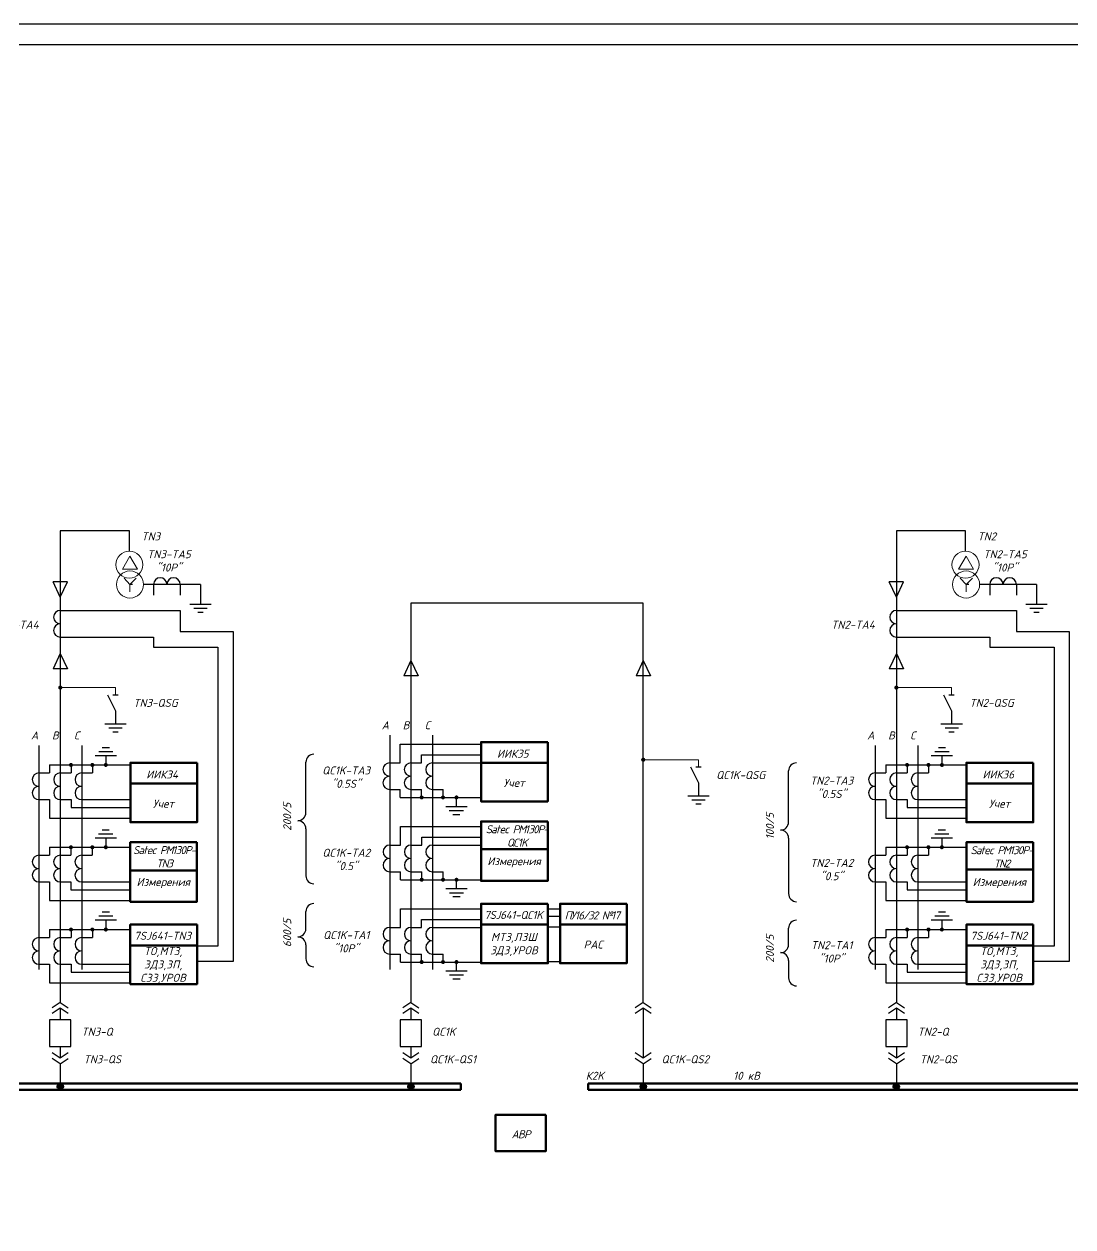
# Model space of a CAD drawing. Header units: millimetres. Extents: x -4534 to -456, y 3875 to 4716.
# Drawn here: x -1861.6 to -1606, y 4423.3 to 4716.4 of the extents above; entities that cross this region are included whole.
import ezdxf
from ezdxf.enums import TextEntityAlignment as Align

# ---------------------------------------------------------------- set-up
doc = ezdxf.new("R2010")
doc.units = ezdxf.units.MM
doc.linetypes.add('HIDDEN2', pattern=[0.1875, 0.125, -0.0625])
doc.layers.add('Измерения АСУТП', color=80, linetype='Continuous')
doc.layers.add('РАС АСУТП', color=50, linetype='Continuous')
doc.styles.add('ГОСТ 3.0', font='isocpeur.ttf', dxfattribs={"oblique": 15, "height": 3})

msp = doc.modelspace()

# ---------------------------------------------------------------- hatches: boundary and pattern name
at = {"linetype": 'HIDDEN2'}
for points in [[(-1851.96, 4457.49, 1), (-1853.5, 4457.49, 1)], [(-1766.53, 4457.49, 1), (-1768.07, 4457.49, 1)], [(-1709.95, 4457.49, 1), (-1711.5, 4457.49, 1)], [(-1648.28, 4457.49, 1), (-1649.82, 4457.49, 1)]]:
    msp.add_hatch(color=0, dxfattribs=at).paths.add_polyline_path(points)

# ---------------------------------------------------------------- linework, layer by layer
at = {"color": 0, "lineweight": 30}
msp.add_line((-2168.31, 4711.38), (-461.31, 4711.38), dxfattribs=at)
at = {"color": 0}
for p, q in [((-1852.73, 4592.88), (-1852.73, 4576.77)), ((-1835.9, 4592.88), (-1852.73, 4592.88)), ((-1835.9, 4587.96), (-1835.9, 4592.88)), ((-1649.05, 4592.88), (-1649.05, 4576.77)), ((-1632.22, 4592.88), (-1649.05, 4592.88)), ((-1632.22, 4587.96), (-1632.22, 4592.88)), ((-1852.73, 4576.77), (-1854.48, 4580.48)), ((-1850.99, 4580.48), (-1854.48, 4580.48)), ((-1852.73, 4576.77), (-1850.99, 4580.48)), ((-1835.11, 4579.84), (-1835.76, 4579.84)), ((-1830, 4579.85), (-1830, 4577.25)), ((-1823.5, 4579.85), (-1823.5, 4577.25)), ((-1818.6, 4579.85), (-1818.6, 4574.93)), ((-1649.05, 4576.77), (-1650.8, 4580.48)), ((-1647.31, 4580.48), (-1650.8, 4580.48)), ((-1649.05, 4576.77), (-1647.31, 4580.48)), ((-1631.43, 4579.84), (-1632.08, 4579.84)), ((-1626.32, 4579.85), (-1626.32, 4577.25)), ((-1619.82, 4579.85), (-1619.82, 4577.25)), ((-1614.92, 4579.85), (-1614.92, 4574.93)), ((-1852.73, 4576.77), (-1852.73, 4559.3)), ((-1767.3, 4575.32), (-1767.3, 4559.2)), ((-1750.47, 4575.32), (-1767.3, 4575.32)), ((-1710.73, 4575.32), (-1767.3, 4575.32)), ((-1710.73, 4477.96), (-1710.73, 4575.32)), ((-1649.05, 4576.77), (-1649.05, 4559.3)), ((-1852.73, 4573.52), (-1850.13, 4573.52)), ((-1850.13, 4573.52), (-1823.5, 4573.52)), ((-1823.5, 4573.52), (-1823.5, 4568.41)), ((-1649.05, 4573.52), (-1646.45, 4573.52)), ((-1646.45, 4573.52), (-1619.82, 4573.52)), ((-1619.82, 4573.52), (-1619.82, 4568.41)), ((-1852.73, 4567.02), (-1850.13, 4567.02)), ((-1850.13, 4567.02), (-1830, 4567.02)), ((-1830, 4567.02), (-1830, 4564.54)), ((-1823.5, 4568.41), (-1810.63, 4568.41)), ((-1810.63, 4568.41), (-1810.63, 4487.96)), ((-1649.05, 4567.02), (-1646.45, 4567.02)), ((-1646.45, 4567.02), (-1626.32, 4567.02)), ((-1626.32, 4567.02), (-1626.32, 4564.54)), ((-1619.82, 4568.41), (-1606.95, 4568.41)), ((-1606.95, 4568.41), (-1606.95, 4487.96)), ((-1830, 4564.54), (-1814.34, 4564.54)), ((-1814.34, 4564.54), (-1814.34, 4491.68)), ((-1626.32, 4564.54), (-1610.66, 4564.54)), ((-1610.66, 4564.54), (-1610.66, 4491.68)), ((-1852.73, 4563), (-1854.48, 4559.3)), ((-1852.73, 4563), (-1850.99, 4559.3)), ((-1767.3, 4561.3), (-1769.04, 4557.59)), ((-1767.3, 4561.3), (-1765.55, 4557.59)), ((-1710.73, 4561.3), (-1712.47, 4557.59)), ((-1710.73, 4561.3), (-1708.98, 4557.59)), ((-1649.05, 4563), (-1650.8, 4559.3)), ((-1649.05, 4563), (-1647.31, 4559.3)), ((-1850.99, 4559.3), (-1854.48, 4559.3)), ((-1852.73, 4559.3), (-1852.73, 4477.96)), ((-1765.55, 4557.59), (-1769.04, 4557.59)), ((-1767.3, 4559.2), (-1767.3, 4541.73)), ((-1708.98, 4557.59), (-1712.47, 4557.59)), ((-1647.31, 4559.3), (-1650.8, 4559.3)), ((-1649.05, 4559.3), (-1649.05, 4477.96)), ((-1841.22, 4552.98), (-1839.27, 4549.08)), ((-1839.92, 4552.98), (-1838.62, 4552.98)), ((-1637.54, 4552.98), (-1635.59, 4549.08)), ((-1636.24, 4552.98), (-1634.94, 4552.98)), ((-1839.27, 4549.08), (-1839.27, 4545.83)), ((-1635.59, 4549.08), (-1635.59, 4545.83)), ((-1769.9, 4536.4), (-1769.9, 4540.94)), ((-1769.9, 4540.94), (-1750.24, 4540.94)), ((-1767.3, 4541.73), (-1767.3, 4477.96)), ((-1841.64, 4538.12), (-1841.64, 4535.87)), ((-1764.71, 4536.4), (-1764.71, 4538.33)), ((-1637.96, 4538.12), (-1637.96, 4535.87)), ((-1857.92, 4533.92), (-1855.32, 4533.92)), ((-1852.72, 4533.92), (-1850.12, 4533.92)), ((-1847.52, 4533.92), (-1844.92, 4533.92)), ((-1772.5, 4536.4), (-1769.9, 4536.4)), ((-1767.31, 4536.4), (-1764.71, 4536.4)), ((-1762.1, 4536.4), (-1750.24, 4536.4)), ((-1699.21, 4535.41), (-1697.26, 4531.51)), ((-1697.91, 4535.41), (-1696.61, 4535.41)), ((-1654.23, 4533.92), (-1651.63, 4533.92)), ((-1649.04, 4533.92), (-1646.44, 4533.92)), ((-1643.83, 4533.92), (-1641.23, 4533.92)), ((-1697.26, 4531.51), (-1697.26, 4528.26)), ((-1772.5, 4529.9), (-1769.9, 4529.9)), ((-1767.31, 4529.9), (-1764.71, 4529.9)), ((-1762.1, 4529.9), (-1759.5, 4529.9)), ((-1857.92, 4527.42), (-1855.32, 4527.42)), ((-1855.32, 4527.42), (-1855.32, 4522.88)), ((-1852.72, 4527.42), (-1850.12, 4527.42)), ((-1850.12, 4527.42), (-1850.12, 4525.49)), ((-1847.52, 4527.42), (-1835.66, 4527.42)), ((-1756.23, 4525.7), (-1756.23, 4527.95)), ((-1654.23, 4527.42), (-1651.63, 4527.42)), ((-1651.63, 4527.42), (-1651.63, 4522.88)), ((-1649.04, 4527.42), (-1646.44, 4527.42)), ((-1646.44, 4527.42), (-1646.44, 4525.49)), ((-1643.83, 4527.42), (-1631.98, 4527.42)), ((-1855.32, 4522.88), (-1835.66, 4522.88)), ((-1651.63, 4522.88), (-1631.98, 4522.88)), ((-1769.88, 4516.35), (-1769.88, 4520.89)), ((-1769.88, 4520.89), (-1750.22, 4520.89)), ((-1841.65, 4518.07), (-1841.65, 4515.82)), ((-1772.48, 4516.35), (-1769.88, 4516.35)), ((-1767.29, 4516.35), (-1764.69, 4516.35)), ((-1764.69, 4516.35), (-1764.69, 4518.28)), ((-1762.08, 4516.35), (-1750.22, 4516.35)), ((-1637.97, 4518.07), (-1637.97, 4515.82)), ((-1857.93, 4513.87), (-1855.33, 4513.87)), ((-1852.73, 4513.87), (-1850.13, 4513.87)), ((-1847.53, 4513.87), (-1844.93, 4513.87)), ((-1654.24, 4513.87), (-1651.64, 4513.87)), ((-1649.05, 4513.87), (-1646.45, 4513.87)), ((-1643.84, 4513.87), (-1641.24, 4513.87)), ((-1772.48, 4509.85), (-1769.88, 4509.85)), ((-1767.3, 4507.9), (-1767.3, 4500.84)), ((-1767.29, 4509.85), (-1764.69, 4509.85)), ((-1762.08, 4509.85), (-1759.48, 4509.85)), ((-1756.21, 4505.65), (-1756.21, 4507.9)), ((-1857.93, 4507.37), (-1855.33, 4507.37)), ((-1855.33, 4507.37), (-1855.33, 4502.83)), ((-1852.73, 4507.37), (-1850.13, 4507.37)), ((-1850.13, 4507.37), (-1850.13, 4505.44)), ((-1847.53, 4507.37), (-1835.67, 4507.37)), ((-1654.24, 4507.37), (-1651.64, 4507.37)), ((-1651.64, 4507.37), (-1651.64, 4502.83)), ((-1649.05, 4507.37), (-1646.45, 4507.37)), ((-1646.45, 4507.37), (-1646.45, 4505.44)), ((-1643.84, 4507.37), (-1631.98, 4507.37)), ((-1855.33, 4502.83), (-1835.67, 4502.83)), ((-1651.64, 4502.83), (-1631.98, 4502.83)), ((-1769.89, 4496.3), (-1769.89, 4500.84)), ((-1769.89, 4500.84), (-1750.23, 4500.84)), ((-1841.64, 4498.02), (-1841.64, 4495.77)), ((-1772.49, 4496.3), (-1769.89, 4496.3)), ((-1767.3, 4496.3), (-1764.7, 4496.3)), ((-1764.7, 4496.3), (-1764.7, 4498.23)), ((-1762.09, 4496.3), (-1750.23, 4496.3)), ((-1637.96, 4498.02), (-1637.96, 4495.77)), ((-1857.92, 4493.82), (-1855.32, 4493.82)), ((-1852.72, 4493.82), (-1850.12, 4493.82)), ((-1847.52, 4493.82), (-1844.92, 4493.82)), ((-1654.23, 4493.82), (-1651.63, 4493.82)), ((-1649.04, 4493.82), (-1646.44, 4493.82)), ((-1643.83, 4493.82), (-1641.23, 4493.82)), ((-1814.34, 4491.68), (-1819.4, 4491.68)), ((-1610.66, 4491.68), (-1615.72, 4491.68)), ((-1857.92, 4487.32), (-1855.32, 4487.32)), ((-1855.32, 4487.32), (-1855.32, 4482.78)), ((-1852.72, 4487.32), (-1850.12, 4487.32)), ((-1850.12, 4487.32), (-1850.12, 4485.39)), ((-1847.52, 4487.32), (-1835.66, 4487.32)), ((-1810.63, 4487.96), (-1819.4, 4487.96)), ((-1772.49, 4489.8), (-1769.89, 4489.8)), ((-1767.3, 4489.8), (-1764.7, 4489.8)), ((-1762.09, 4489.8), (-1759.49, 4489.8)), ((-1756.22, 4485.6), (-1756.22, 4487.85)), ((-1654.23, 4487.32), (-1651.63, 4487.32)), ((-1651.63, 4487.32), (-1651.63, 4482.78)), ((-1649.04, 4487.32), (-1646.44, 4487.32)), ((-1646.44, 4487.32), (-1646.44, 4485.39)), ((-1643.83, 4487.32), (-1631.98, 4487.32)), ((-1606.95, 4487.96), (-1615.72, 4487.96)), ((-1855.32, 4482.78), (-1835.66, 4482.78)), ((-1651.63, 4482.78), (-1631.98, 4482.78)), ((-1852.73, 4477.96), (-1854.68, 4476.66)), ((-1852.73, 4476.58), (-1854.68, 4475.28)), ((-1852.73, 4477.96), (-1850.78, 4476.66)), ((-1852.73, 4476.58), (-1852.73, 4473.76)), ((-1850.78, 4475.28), (-1852.73, 4476.58)), ((-1767.3, 4477.96), (-1769.25, 4476.66)), ((-1767.3, 4476.58), (-1769.25, 4475.28)), ((-1767.3, 4477.96), (-1765.35, 4476.66)), ((-1767.3, 4476.58), (-1767.3, 4473.76)), ((-1765.35, 4475.28), (-1767.3, 4476.58)), ((-1710.73, 4477.96), (-1712.68, 4476.66)), ((-1710.73, 4476.58), (-1712.68, 4475.28)), ((-1710.73, 4477.96), (-1708.78, 4476.66)), ((-1710.73, 4476.58), (-1710.73, 4473.76)), ((-1708.78, 4475.28), (-1710.73, 4476.58)), ((-1649.05, 4477.96), (-1651, 4476.66)), ((-1649.05, 4476.58), (-1651, 4475.28)), ((-1649.05, 4477.96), (-1647.1, 4476.66)), ((-1649.05, 4476.58), (-1649.05, 4473.76)), ((-1647.1, 4475.28), (-1649.05, 4476.58)), ((-1850.13, 4473.76), (-1855.33, 4473.76)), ((-1855.33, 4473.76), (-1855.33, 4467.26)), ((-1850.13, 4467.26), (-1850.13, 4473.76)), ((-1764.7, 4473.76), (-1769.9, 4473.76)), ((-1769.9, 4473.76), (-1769.9, 4467.26)), ((-1764.7, 4467.26), (-1764.7, 4473.76)), ((-1710.73, 4473.76), (-1710.73, 4467.26)), ((-1646.45, 4473.76), (-1651.65, 4473.76)), ((-1651.65, 4473.76), (-1651.65, 4467.26)), ((-1646.45, 4467.26), (-1646.45, 4473.76)), ((-1855.33, 4467.26), (-1850.13, 4467.26)), ((-1852.73, 4467.26), (-1852.73, 4464.44)), ((-1769.9, 4467.26), (-1764.7, 4467.26)), ((-1767.3, 4467.26), (-1767.3, 4464.44)), ((-1710.73, 4467.26), (-1710.73, 4464.44)), ((-1651.65, 4467.26), (-1646.45, 4467.26)), ((-1649.05, 4467.26), (-1649.05, 4464.44)), ((-1852.73, 4464.44), (-1854.68, 4465.74)), ((-1852.73, 4463.06), (-1854.68, 4464.36)), ((-1850.78, 4465.74), (-1852.73, 4464.44)), ((-1852.73, 4463.06), (-1850.78, 4464.36)), ((-1767.3, 4464.44), (-1769.25, 4465.74)), ((-1767.3, 4463.06), (-1769.25, 4464.36)), ((-1765.35, 4465.74), (-1767.3, 4464.44)), ((-1767.3, 4463.06), (-1765.35, 4464.36)), ((-1710.73, 4464.44), (-1712.68, 4465.74)), ((-1710.73, 4463.06), (-1712.68, 4464.36)), ((-1708.78, 4465.74), (-1710.73, 4464.44)), ((-1710.73, 4463.06), (-1708.78, 4464.36)), ((-1649.05, 4464.44), (-1651, 4465.74)), ((-1649.05, 4463.06), (-1651, 4464.36)), ((-1647.1, 4465.74), (-1649.05, 4464.44)), ((-1649.05, 4463.06), (-1647.1, 4464.36)), ((-1852.73, 4463.06), (-1852.73, 4457.49)), ((-1767.3, 4463.06), (-1767.3, 4457.49)), ((-1710.73, 4463.06), (-1710.73, 4457.49)), ((-1649.05, 4463.06), (-1649.05, 4457.49))]:
    msp.add_line(p, q, dxfattribs=at)
at = {"color": 0, "extrusion": (0, 0, -1)}
for p, q in [((-1818.6, 4579.85), (-1832.47, 4579.85)), ((-1614.92, 4579.85), (-1628.79, 4579.85))]:
    msp.add_line(p, q, dxfattribs=at)
at = {"color": 0, "lineweight": 25, "ltscale": 0.25}
for p, q in [((-1816, 4574.93), (-1821.2, 4574.93)), ((-1612.32, 4574.93), (-1617.52, 4574.93)), ((-1816.98, 4573.96), (-1820.23, 4573.96)), ((-1817.95, 4572.98), (-1819.25, 4572.98)), ((-1613.29, 4573.96), (-1616.54, 4573.96)), ((-1614.27, 4572.98), (-1615.57, 4572.98)), ((-1836.67, 4545.83), (-1841.87, 4545.83)), ((-1632.99, 4545.83), (-1638.19, 4545.83)), ((-1837.64, 4544.85), (-1840.89, 4544.85)), ((-1838.62, 4543.88), (-1839.92, 4543.88)), ((-1633.96, 4544.85), (-1637.21, 4544.85)), ((-1634.94, 4543.88), (-1636.24, 4543.88)), ((-1694.66, 4528.26), (-1699.86, 4528.26)), ((-1695.64, 4527.28), (-1698.89, 4527.28)), ((-1696.61, 4526.31), (-1697.91, 4526.31))]:
    msp.add_line(p, q, dxfattribs=at)
at = {"color": 0, "lineweight": 18}
for p, q in [((-1839.27, 4554.72), (-1852.73, 4554.72)), ((-1839.27, 4552.98), (-1839.27, 4554.72)), ((-1635.59, 4554.72), (-1649.05, 4554.72)), ((-1635.59, 4552.98), (-1635.59, 4554.72)), ((-1697.26, 4537.15), (-1710.73, 4537.15)), ((-1697.26, 4535.41), (-1697.26, 4537.15))]:
    msp.add_line(p, q, dxfattribs=at)
at = {"color": 0, "ltscale": 0.25}
for p, q in [((-1772.48, 4543.12), (-1772.48, 4486)), ((-1762.08, 4543.12), (-1762.08, 4486)), ((-1857.92, 4540.64), (-1857.92, 4486)), ((-1847.52, 4540.64), (-1847.52, 4486)), ((-1840.78, 4540.07), (-1842.51, 4540.07)), ((-1654.23, 4540.64), (-1654.23, 4486)), ((-1643.83, 4540.64), (-1643.83, 4486)), ((-1637.1, 4540.07), (-1638.83, 4540.07)), ((-1839.04, 4538.12), (-1844.24, 4538.12)), ((-1839.91, 4539.09), (-1843.38, 4539.09)), ((-1764.71, 4538.33), (-1750.24, 4538.33)), ((-1635.36, 4538.12), (-1640.56, 4538.12)), ((-1636.23, 4539.09), (-1639.7, 4539.09)), ((-1855.32, 4535.87), (-1855.32, 4533.92)), ((-1855.32, 4535.87), (-1835.66, 4535.87)), ((-1850.12, 4535.87), (-1850.12, 4533.92)), ((-1844.92, 4535.87), (-1844.92, 4533.92)), ((-1792.91, 4524.24), (-1792.91, 4536.54)), ((-1675.32, 4521.96), (-1675.32, 4534.43)), ((-1651.63, 4535.87), (-1651.63, 4533.92)), ((-1651.63, 4535.87), (-1631.98, 4535.87)), ((-1646.44, 4535.87), (-1646.44, 4533.92)), ((-1641.23, 4535.87), (-1641.23, 4533.92)), ((-1769.9, 4527.95), (-1769.9, 4529.9)), ((-1764.71, 4527.95), (-1764.71, 4529.9)), ((-1759.5, 4527.95), (-1759.5, 4529.9)), ((-1850.12, 4525.49), (-1835.66, 4525.49)), ((-1769.9, 4527.95), (-1750.24, 4527.95)), ((-1753.63, 4525.7), (-1758.83, 4525.7)), ((-1646.44, 4525.49), (-1631.98, 4525.49)), ((-1754.49, 4524.72), (-1757.96, 4524.72)), ((-1755.36, 4523.75), (-1757.09, 4523.75)), ((-1840.79, 4520.02), (-1842.52, 4520.02)), ((-1792.91, 4520.34), (-1792.91, 4508.88)), ((-1637.1, 4520.02), (-1638.84, 4520.02)), ((-1839.05, 4518.07), (-1844.25, 4518.07)), ((-1839.92, 4519.04), (-1843.39, 4519.04)), ((-1764.69, 4518.28), (-1750.22, 4518.28)), ((-1675.32, 4518.06), (-1675.32, 4504.51)), ((-1635.37, 4518.07), (-1640.57, 4518.07)), ((-1636.24, 4519.04), (-1639.7, 4519.04)), ((-1855.33, 4515.82), (-1855.33, 4513.87)), ((-1855.33, 4515.82), (-1835.67, 4515.82)), ((-1850.13, 4515.82), (-1850.13, 4513.87)), ((-1844.93, 4515.82), (-1844.93, 4513.87)), ((-1651.64, 4515.82), (-1651.64, 4513.87)), ((-1651.64, 4515.82), (-1631.98, 4515.82)), ((-1646.45, 4515.82), (-1646.45, 4513.87)), ((-1641.24, 4515.82), (-1641.24, 4513.87)), ((-1769.88, 4507.9), (-1769.88, 4509.85)), ((-1769.88, 4507.9), (-1750.22, 4507.9)), ((-1764.69, 4507.9), (-1764.69, 4509.85)), ((-1759.48, 4507.9), (-1759.48, 4509.85)), ((-1850.13, 4505.44), (-1835.67, 4505.44)), ((-1753.61, 4505.65), (-1758.81, 4505.65)), ((-1754.48, 4504.67), (-1757.94, 4504.67)), ((-1646.45, 4505.44), (-1631.98, 4505.44)), ((-1755.34, 4503.7), (-1757.08, 4503.7)), ((-1839.91, 4498.99), (-1843.38, 4498.99)), ((-1840.78, 4499.97), (-1842.51, 4499.97)), ((-1792.91, 4495.94), (-1792.91, 4500.15)), ((-1636.23, 4498.99), (-1639.7, 4498.99)), ((-1637.1, 4499.97), (-1638.83, 4499.97)), ((-1855.32, 4495.77), (-1855.32, 4493.82)), ((-1855.32, 4495.77), (-1835.66, 4495.77)), ((-1850.12, 4495.77), (-1850.12, 4493.82)), ((-1844.92, 4495.77), (-1844.92, 4493.82)), ((-1839.04, 4498.02), (-1844.24, 4498.02)), ((-1764.7, 4498.23), (-1750.23, 4498.23)), ((-1675.32, 4492.09), (-1675.32, 4496.08)), ((-1651.63, 4495.77), (-1651.63, 4493.82)), ((-1651.63, 4495.77), (-1631.98, 4495.77)), ((-1646.44, 4495.77), (-1646.44, 4493.82)), ((-1641.23, 4495.77), (-1641.23, 4493.82)), ((-1635.36, 4498.02), (-1640.56, 4498.02)), ((-1792.91, 4492.04), (-1792.91, 4488.66)), ((-1769.89, 4487.85), (-1769.89, 4489.8)), ((-1769.89, 4487.85), (-1750.23, 4487.85)), ((-1764.7, 4487.85), (-1764.7, 4489.8)), ((-1759.49, 4487.85), (-1759.49, 4489.8)), ((-1675.32, 4488.19), (-1675.32, 4484)), ((-1850.12, 4485.39), (-1835.66, 4485.39)), ((-1753.62, 4485.6), (-1758.82, 4485.6)), ((-1754.49, 4484.62), (-1757.95, 4484.62)), ((-1646.44, 4485.39), (-1631.98, 4485.39)), ((-1755.35, 4483.65), (-1757.09, 4483.65))]:
    msp.add_line(p, q, dxfattribs=at)
at = {"color": 0, "lineweight": 50}
for p, q in [((-2131.91, 4458.26), (-1755.13, 4458.26)), ((-1755.13, 4458.26), (-1755.13, 4456.72)), ((-1724.13, 4458.26), (-1384.12, 4458.26)), ((-1724.13, 4456.72), (-1724.13, 4458.26)), ((-1755.13, 4456.72), (-2131.91, 4456.72)), ((-1384.12, 4456.72), (-1724.13, 4456.72))]:
    msp.add_line(p, q, dxfattribs=at)
at = {"color": 0, "linetype": 'Continuous', "lineweight": 25}
msp.add_lwpolyline([(-2188.31, 3875.38), (-456.31, 3875.38), (-456.31, 4716.38), (-2188.31, 4716.38)], close=True, dxfattribs=at)
at = {"color": 0, "lineweight": 18}
for points in [[(-1837.6, 4583.55), (-1833.95, 4583.55), (-1835.77, 4586.71)], [(-1633.92, 4583.55), (-1630.27, 4583.55), (-1632.09, 4586.71)]]:
    msp.add_lwpolyline(points, close=True, dxfattribs=at)
for points in [[(-1837.18, 4581.37), (-1835.76, 4579.84), (-1834.22, 4581.38), (-1835.76, 4579.84), (-1835.76, 4578.07)], [(-1633.5, 4581.37), (-1632.08, 4579.84), (-1630.54, 4581.38), (-1632.08, 4579.84), (-1632.08, 4578.07)]]:
    msp.add_lwpolyline(points, dxfattribs=at)
at = {"color": 0, "lineweight": 18, "const_width": 0.5}
for points in [[(-1852.48, 4554.72, -1), (-1852.98, 4554.72, -1)], [(-1648.8, 4554.72, -1), (-1649.3, 4554.72, -1)], [(-1710.48, 4537.15, -1), (-1710.98, 4537.15, -1)]]:
    msp.add_lwpolyline(points, format="xyb", close=True, dxfattribs=at)
at = {"color": 0, "lineweight": 50, "ltscale": 0.25}
for points in [[(-1733.99, 4541.46), (-1750.24, 4541.46), (-1750.24, 4536.38), (-1733.99, 4536.38)], [(-1819.41, 4536.39), (-1835.66, 4536.39), (-1835.66, 4531.31), (-1819.41, 4531.31)], [(-1733.99, 4536.38), (-1750.24, 4536.38), (-1750.24, 4526.97), (-1733.99, 4526.97)], [(-1615.73, 4536.39), (-1631.98, 4536.39), (-1631.98, 4531.31), (-1615.73, 4531.31)], [(-1819.41, 4531.31), (-1835.66, 4531.31), (-1835.66, 4521.9), (-1819.41, 4521.9)], [(-1615.73, 4531.31), (-1631.98, 4531.31), (-1631.98, 4521.9), (-1615.73, 4521.9)], [(-1733.96, 4502.06), (-1750.21, 4502.06), (-1750.21, 4496.97), (-1733.96, 4496.97)], [(-1819.42, 4496.99), (-1835.67, 4496.99), (-1835.67, 4491.91), (-1819.42, 4491.91)], [(-1733.96, 4496.97), (-1750.21, 4496.97), (-1750.21, 4487.56), (-1733.96, 4487.56)], [(-1615.73, 4496.99), (-1631.98, 4496.99), (-1631.98, 4491.91), (-1615.73, 4491.91)], [(-1819.42, 4491.91), (-1835.67, 4491.91), (-1835.67, 4482.49), (-1819.42, 4482.49)], [(-1615.73, 4491.91), (-1631.98, 4491.91), (-1631.98, 4482.49), (-1615.73, 4482.49)], [(-1734.42, 4450.59), (-1746.72, 4450.59), (-1746.72, 4441.8), (-1734.42, 4441.8)]]:
    msp.add_lwpolyline(points, close=True, dxfattribs=at)
at = {"color": 0, "ltscale": 0.25, "const_width": 0.487}
for points in [[(-1850.37, 4535.87, 1), (-1849.88, 4535.87, 1)], [(-1845.16, 4535.87, 1), (-1844.67, 4535.87, 1)], [(-1841.89, 4535.87, 1), (-1841.4, 4535.87, 1)], [(-1646.68, 4535.87, 1), (-1646.2, 4535.87, 1)], [(-1641.48, 4535.87, 1), (-1640.99, 4535.87, 1)], [(-1638.21, 4535.87, 1), (-1637.72, 4535.87, 1)], [(-1764.95, 4527.95, -1), (-1764.46, 4527.95, -1)], [(-1759.74, 4527.95, -1), (-1759.26, 4527.95, -1)], [(-1756.47, 4527.95, -1), (-1755.98, 4527.95, -1)], [(-1850.38, 4515.82, 1), (-1849.89, 4515.82, 1)], [(-1845.17, 4515.82, 1), (-1844.68, 4515.82, 1)], [(-1841.9, 4515.82, 1), (-1841.41, 4515.82, 1)], [(-1646.69, 4515.82, 1), (-1646.21, 4515.82, 1)], [(-1641.49, 4515.82, 1), (-1641, 4515.82, 1)], [(-1638.22, 4515.82, 1), (-1637.73, 4515.82, 1)], [(-1764.93, 4507.9, -1), (-1764.44, 4507.9, -1)], [(-1759.73, 4507.9, -1), (-1759.24, 4507.9, -1)], [(-1756.45, 4507.9, -1), (-1755.97, 4507.9, -1)], [(-1850.37, 4495.77, 1), (-1849.88, 4495.77, 1)], [(-1845.16, 4495.77, 1), (-1844.67, 4495.77, 1)], [(-1841.89, 4495.77, 1), (-1841.4, 4495.77, 1)], [(-1646.68, 4495.77, 1), (-1646.2, 4495.77, 1)], [(-1641.48, 4495.77, 1), (-1640.99, 4495.77, 1)], [(-1638.21, 4495.77, 1), (-1637.72, 4495.77, 1)], [(-1764.94, 4487.85, -1), (-1764.45, 4487.85, -1)], [(-1759.73, 4487.85, -1), (-1759.25, 4487.85, -1)], [(-1756.46, 4487.85, -1), (-1755.97, 4487.85, -1)]]:
    msp.add_lwpolyline(points, format="xyb", close=True, dxfattribs=at)
at = {"color": 0, "lineweight": 18}
for centre in [(-1835.9, 4584.66), (-1632.22, 4584.66), (-1835.76, 4579.84), (-1632.08, 4579.84)]:
    msp.add_circle(centre, 3.3, dxfattribs=at)
at = {"color": 0, "linetype": 'HIDDEN2'}
for centre in [(-1852.73, 4457.49), (-1767.3, 4457.49), (-1710.73, 4457.49), (-1649.05, 4457.49)]:
    msp.add_circle(centre, 0.771, dxfattribs=at)
at = {"color": 0}
for centre, start, end in [((-1828.38, 4579.85), 0, 180), ((-1825.13, 4579.85), 0, 180), ((-1624.7, 4579.85), 0, 180), ((-1621.45, 4579.85), 0, 180), ((-1852.73, 4571.89), 90, 270), ((-1649.05, 4571.89), 90, 270), ((-1852.73, 4568.64), 90, 270), ((-1649.05, 4568.64), 90, 270), ((-1857.92, 4532.29), 90, 270), ((-1852.72, 4532.29), 90, 270), ((-1847.52, 4532.29), 90, 270), ((-1772.5, 4534.77), 90, 270), ((-1767.31, 4534.77), 90, 270), ((-1762.1, 4534.77), 90, 270), ((-1654.23, 4532.29), 90, 270), ((-1649.04, 4532.29), 90, 270), ((-1643.83, 4532.29), 90, 270), ((-1772.5, 4531.52), 90, 270), ((-1767.31, 4531.52), 90, 270), ((-1762.1, 4531.52), 90, 270), ((-1857.92, 4529.04), 90, 270), ((-1852.72, 4529.04), 90, 270), ((-1847.52, 4529.04), 90, 270), ((-1654.23, 4529.04), 90, 270), ((-1649.04, 4529.04), 90, 270), ((-1643.83, 4529.04), 90, 270), ((-1772.48, 4514.72), 90, 270), ((-1767.29, 4514.72), 90, 270), ((-1762.08, 4514.72), 90, 270), ((-1857.93, 4512.24), 90, 270), ((-1852.73, 4512.24), 90, 270), ((-1847.53, 4512.24), 90, 270), ((-1654.24, 4512.24), 90, 270), ((-1649.05, 4512.24), 90, 270), ((-1643.84, 4512.24), 90, 270), ((-1857.93, 4508.99), 90, 270), ((-1852.73, 4508.99), 90, 270), ((-1847.53, 4508.99), 90, 270), ((-1772.48, 4511.47), 90, 270), ((-1767.29, 4511.47), 90, 270), ((-1762.08, 4511.47), 90, 270), ((-1654.24, 4508.99), 90, 270), ((-1649.05, 4508.99), 90, 270), ((-1643.84, 4508.99), 90, 270), ((-1772.49, 4494.67), 90, 270), ((-1767.3, 4494.67), 90, 270), ((-1762.09, 4494.67), 90, 270), ((-1857.92, 4492.19), 90, 270), ((-1852.72, 4492.19), 90, 270), ((-1847.52, 4492.19), 90, 270), ((-1772.49, 4491.42), 90, 270), ((-1767.3, 4491.42), 90, 270), ((-1762.09, 4491.42), 90, 270), ((-1654.23, 4492.19), 90, 270), ((-1649.04, 4492.19), 90, 270), ((-1643.83, 4492.19), 90, 270), ((-1857.92, 4488.94), 90, 270), ((-1852.72, 4488.94), 90, 270), ((-1847.52, 4488.94), 90, 270), ((-1654.23, 4488.94), 90, 270), ((-1649.04, 4488.94), 90, 270), ((-1643.83, 4488.94), 90, 270)]:
    msp.add_arc(centre, 1.62, start, end, dxfattribs=at)
at = {"color": 0, "ltscale": 0.25}
for centre, start, end in [((-1790.96, 4536.54), 90, 180), ((-1673.37, 4534.43), 90, 180), ((-1794.86, 4524.24), 270, 0), ((-1794.86, 4520.34), 0, 90), ((-1677.27, 4521.96), 270, 0), ((-1677.27, 4518.06), 0, 90), ((-1790.96, 4508.88), 180, 270), ((-1790.96, 4500.15), 90, 180), ((-1673.37, 4504.51), 180, 270), ((-1794.86, 4495.94), 270, 0), ((-1673.37, 4496.08), 90, 180), ((-1794.86, 4492.04), 0, 90), ((-1677.27, 4492.09), 270, 0), ((-1677.27, 4488.19), 0, 90), ((-1790.96, 4488.66), 180, 270), ((-1673.37, 4484), 180, 270)]:
    msp.add_arc(centre, 1.95, start, end, dxfattribs=at)
at = {"layer": 'Измерения АСУТП', "color": 0, "lineweight": 50, "ltscale": 0.25}
for points in [[(-1733.98, 4522.1), (-1750.23, 4522.1), (-1750.23, 4515.36), (-1733.98, 4515.36)], [(-1819.43, 4517.04), (-1835.68, 4517.04), (-1835.68, 4510.15), (-1819.43, 4510.15)], [(-1615.74, 4517.04), (-1631.99, 4517.04), (-1631.99, 4510.41), (-1615.74, 4510.41)], [(-1733.98, 4515.36), (-1750.23, 4515.36), (-1750.23, 4507.61), (-1733.98, 4507.61)], [(-1615.74, 4510.41), (-1631.99, 4510.41), (-1631.99, 4502.54), (-1615.74, 4502.54)], [(-1819.43, 4510.15), (-1835.68, 4510.15), (-1835.68, 4502.54), (-1819.43, 4502.54)]]:
    msp.add_lwpolyline(points, close=True, dxfattribs=at)
at = {"layer": 'РАС АСУТП', "color": 0, "ltscale": 0.25}
for p, q in [((-1733.96, 4500.84), (-1730.97, 4500.84)), ((-1733.96, 4499.03), (-1730.97, 4499.03))]:
    msp.add_line(p, q, dxfattribs=at)
at = {"layer": 'РАС АСУТП', "color": 0}
for p, q in [((-1733.96, 4496.42), (-1730.97, 4496.42)), ((-1733.96, 4487.97), (-1730.97, 4487.97))]:
    msp.add_line(p, q, dxfattribs=at)
at = {"layer": 'РАС АСУТП', "color": 0, "lineweight": 50, "ltscale": 0.25}
for points in [[(-1714.71, 4502.06), (-1730.96, 4502.06), (-1730.96, 4496.97), (-1714.71, 4496.97)], [(-1714.73, 4496.97), (-1730.98, 4496.97), (-1730.98, 4487.56), (-1714.73, 4487.56)]]:
    msp.add_lwpolyline(points, close=True, dxfattribs=at)

# ---------------------------------------------------------------- texts
at = {"color": 0, "style": 'ГОСТ 3.0', "oblique": 15}
for s, p in [('A', (-1773.55, 4545.54)), ('B', (-1768.49, 4545.54)), ('C', (-1763.29, 4545.54)), ('A', (-1858.99, 4543.06)), ('B', (-1853.92, 4543.06)), ('C', (-1848.73, 4543.06)), ('A', (-1655.31, 4543.06)), ('B', (-1650.24, 4543.06)), ('C', (-1645.05, 4543.06))]:
    msp.add_text(s, height=1.95, dxfattribs=at).set_placement(p, align=Align.MIDDLE_CENTER)
for s, p in [('200/5', (-1797.45, 4523.24)), ('100/5', (-1679.86, 4520.96)), ('600/5', (-1797.45, 4494.94)), ('200/5', (-1679.86, 4491.09))]:
    msp.add_text(s, height=1.95, rotation=90, dxfattribs=at).set_placement(p, align=Align.MIDDLE_CENTER)
at = {"color": 0, "lineweight": 18, "style": 'ГОСТ 3.0', "oblique": 15}
for s, p in [('К2K', (-1724.73, 4459.17)), ('10 кВ', (-1688.81, 4459.17))]:
    msp.add_text(s, height=1.95, dxfattribs=at).set_placement(p)
at = {"color": 0, "lineweight": 18, "char_height": 1.95, "attachment_point": 1, "style": 'ГОСТ 3.0'}
for s, insert, width in [('TN3', (-1832.98, 4592.53), 7.2421), ('TN2', (-1629.3, 4592.53), 7.2421), ('TN3-QSG', (-1834.96, 4551.97), 9.0967), ('TN2-QSG', (-1631.27, 4551.97), 9.0967), ('QC1K-QSG', (-1692.95, 4534.4), 9.0967), ('TN3-Q', (-1847.59, 4471.85), 8.4465), ('QC1K', (-1762.15, 4471.85), 8.4465), ('TN2-Q', (-1643.91, 4471.85), 8.4465)]:
    msp.add_mtext(s, dxfattribs=dict(at, insert=insert, width=width))
at = {"color": 0, "ltscale": 2, "char_height": 1.95, "width": 21.6953, "attachment_point": 5, "style": 'ГОСТ 3.0'}
for s, insert in [('{\\C256;TN3-TA5\\P"10P"}', (-1826.27, 4585.59)), ('TN2-TA5\\P"10P"', (-1622.59, 4585.59)), ('TN3-TA4', (-1863.33, 4570.03)), ('TN2-TA4', (-1659.64, 4570.03)), ('QC1K-TA3\\P"0.5S"', (-1783.09, 4532.91)), ('TN2-TA3\\P"0.5S"', (-1664.83, 4530.43)), ('QC1K-TA2\\P"0.5"', (-1783.07, 4512.86)), ('TN2-TA2\\P"0.5"', (-1664.82, 4510.38)), ('QC1K-TA1\\P"10P"', (-1783.06, 4492.81)), ('TN2-TA1\\P"10P"', (-1664.83, 4490.33)), ('TN3-QS', (-1842.49, 4464.16)), ('QC1K-QS1', (-1757.05, 4464.16)), ('QC1K-QS2', (-1700.48, 4464.16)), ('TN2-QS', (-1638.81, 4464.16))]:
    msp.add_mtext(s, dxfattribs=dict(at, insert=insert))
at = {"color": 0, "lineweight": 50, "ltscale": 0.25, "char_height": 1.95, "attachment_point": 5, "style": 'ГОСТ 3.0'}
for s, insert in [('ИИК35', (-1742.5, 4538.61)), ('ИИК34', (-1827.92, 4533.54)), ('ИИК36', (-1624.24, 4533.54)), ('Учет', (-1742.19, 4531.51)), ('Учет', (-1827.61, 4526.44)), ('Учет', (-1623.93, 4526.44))]:
    msp.add_mtext(s, dxfattribs=dict(at, insert=insert))
at = {"color": 0, "lineweight": 30, "char_height": 1.95, "attachment_point": 5, "style": 'ГОСТ 3.0'}
for s, insert in [('{\\T0.95;7SJ641-QC1K}', (-1742.35, 4499.32)), ('7SJ641-TN3', (-1827.8, 4494.25)), ('7SJ641-TN2', (-1624.12, 4494.25))]:
    msp.add_mtext(s, dxfattribs=dict(at, insert=insert))
at = {"color": 0, "char_height": 1.95, "attachment_point": 5, "style": 'ГОСТ 3.0'}
for s, insert in [('{\\T1.05;\\C0;МТЗ,ЛЗШ\\PЗДЗ,УРОВ}', (-1742.17, 4492.11)), ('{\\T1.05;\\C0;ТО,МТЗ,\\PЗДЗ,ЗП,\\PСЗЗ,УРОВ}', (-1827.63, 4487.04)), ('{\\T1.05;\\C0;ТО,МТЗ,\\PЗДЗ,ЗП,\\PСЗЗ,УРОВ}', (-1623.95, 4487.04)), ('{\\T0.9;\\C0;АВР}', (-1740.56, 4445.89))]:
    msp.add_mtext(s, dxfattribs=dict(at, insert=insert))
at = {"layer": 'Измерения АСУТП', "color": 0, "lineweight": 30, "char_height": 1.95, "attachment_point": 5, "style": 'ГОСТ 3.0'}
for s, insert in [('{\\T0.85;Satec PM130P-\\PQC1K}', (-1741.51, 4518.57)), ('{\\T0.85;Satec PM130P-\\PTN3}', (-1827.42, 4513.5)), ('{\\T0.85;Satec PM130P-\\PTN2}', (-1623.43, 4513.47))]:
    msp.add_mtext(s, dxfattribs=dict(at, insert=insert))
at = {"layer": 'Измерения АСУТП', "color": 0, "char_height": 1.95, "attachment_point": 5, "style": 'ГОСТ 3.0'}
for insert in [(-1742.18, 4512.16), (-1827.63, 4507.09), (-1623.95, 4507.09)]:
    msp.add_mtext('Измерения', dxfattribs=dict(at, insert=insert))
at = {"layer": 'РАС АСУТП', "color": 0, "lineweight": 30, "insert": (-1723.22, 4499.21), "char_height": 1.95, "attachment_point": 5, "style": 'ГОСТ 3.0'}
msp.add_mtext('{\\T0.85;ПУ16/32 №17}', dxfattribs=at)
at = {"layer": 'РАС АСУТП', "color": 0, "insert": (-1722.91, 4492.11), "char_height": 1.95, "attachment_point": 5, "style": 'ГОСТ 3.0'}
msp.add_mtext('РАС', dxfattribs=at)

doc.saveas('drawing.dxf')
